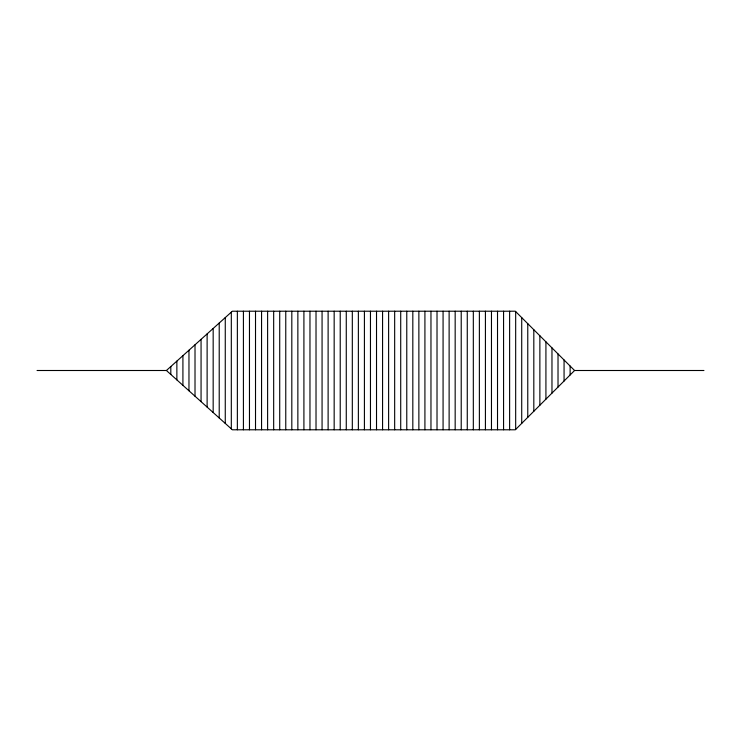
<?xml version="1.0" encoding="UTF-8"?>
<svg xmlns="http://www.w3.org/2000/svg" width="741" height="741" viewBox="0 0 741 741"><rect width="100%" height="100%" fill="white"/><g stroke="black" fill="none" stroke-linecap="round" stroke-linejoin="round"><path stroke-width="1.11" d="M703.95 370.5L574.581 370.5L515.319 429.789L232.359 429.789L166.419 370.5L37.05 370.5M166.419 370.5L232.359 311.211L515.319 311.211L574.581 370.5M570.125 366.045L570.125 374.955M564.068 359.987L564.068 381.013M558.019 353.939L558.019 387.061M551.971 347.881L551.971 393.119M545.922 341.833L545.922 399.167M539.874 335.784L539.874 405.216M533.816 329.726L533.816 411.274M527.768 323.678L527.768 417.322M521.72 317.62L521.72 423.38M515.671 311.572L515.671 429.428M509.623 311.211L509.623 429.789M503.565 311.211L503.565 429.789M497.517 311.211L497.517 429.789M491.468 311.211L491.468 429.789M485.42 311.211L485.42 429.789M479.371 311.211L479.371 429.789M473.323 311.211L473.323 429.789M467.265 311.211L467.265 429.789M461.217 311.211L461.217 429.789M455.169 311.211L455.169 429.789M449.12 311.211L449.12 429.789M443.072 311.211L443.072 429.789M437.014 311.211L437.014 429.789M430.966 311.211L430.966 429.789M424.917 311.211L424.917 429.789M418.869 311.211L418.869 429.789M412.82 311.211L412.82 429.789M406.772 311.211L406.772 429.789M400.714 311.211L400.714 429.789M394.666 311.211L394.666 429.789M388.617 311.211L388.617 429.789M382.569 311.211L382.569 429.789M376.521 311.211L376.521 429.789M370.463 311.211L370.463 429.789M364.415 311.211L364.415 429.789M358.366 311.211L358.366 429.789M352.318 311.211L352.318 429.789M346.269 311.211L346.269 429.789M340.221 311.211L340.221 429.789M334.163 311.211L334.163 429.789M328.115 311.211L328.115 429.789M322.066 311.211L322.066 429.789M316.018 311.211L316.018 429.789M309.97 311.211L309.97 429.789M303.912 311.211L303.912 429.789M297.863 311.211L297.863 429.789M291.815 311.211L291.815 429.789M285.767 311.211L285.767 429.789M279.718 311.211L279.718 429.789M273.67 311.211L273.67 429.789M267.612 311.211L267.612 429.789M261.564 311.211L261.564 429.789M255.515 311.211L255.515 429.789M249.467 311.211L249.467 429.789M243.419 311.211L243.419 429.789M237.361 311.211L237.361 429.789M231.312 312.156L231.312 428.844M225.264 317.593L225.264 423.407M219.216 323.039L219.216 417.961M213.167 328.476L213.167 412.524M207.119 333.913L207.119 407.087M201.061 339.35L201.061 401.65M195.013 344.797L195.013 396.203M188.964 350.234L188.964 390.766M182.916 355.671L182.916 385.329M176.867 361.117L176.867 379.883M170.81 366.554L170.81 374.446"/></g></svg>
